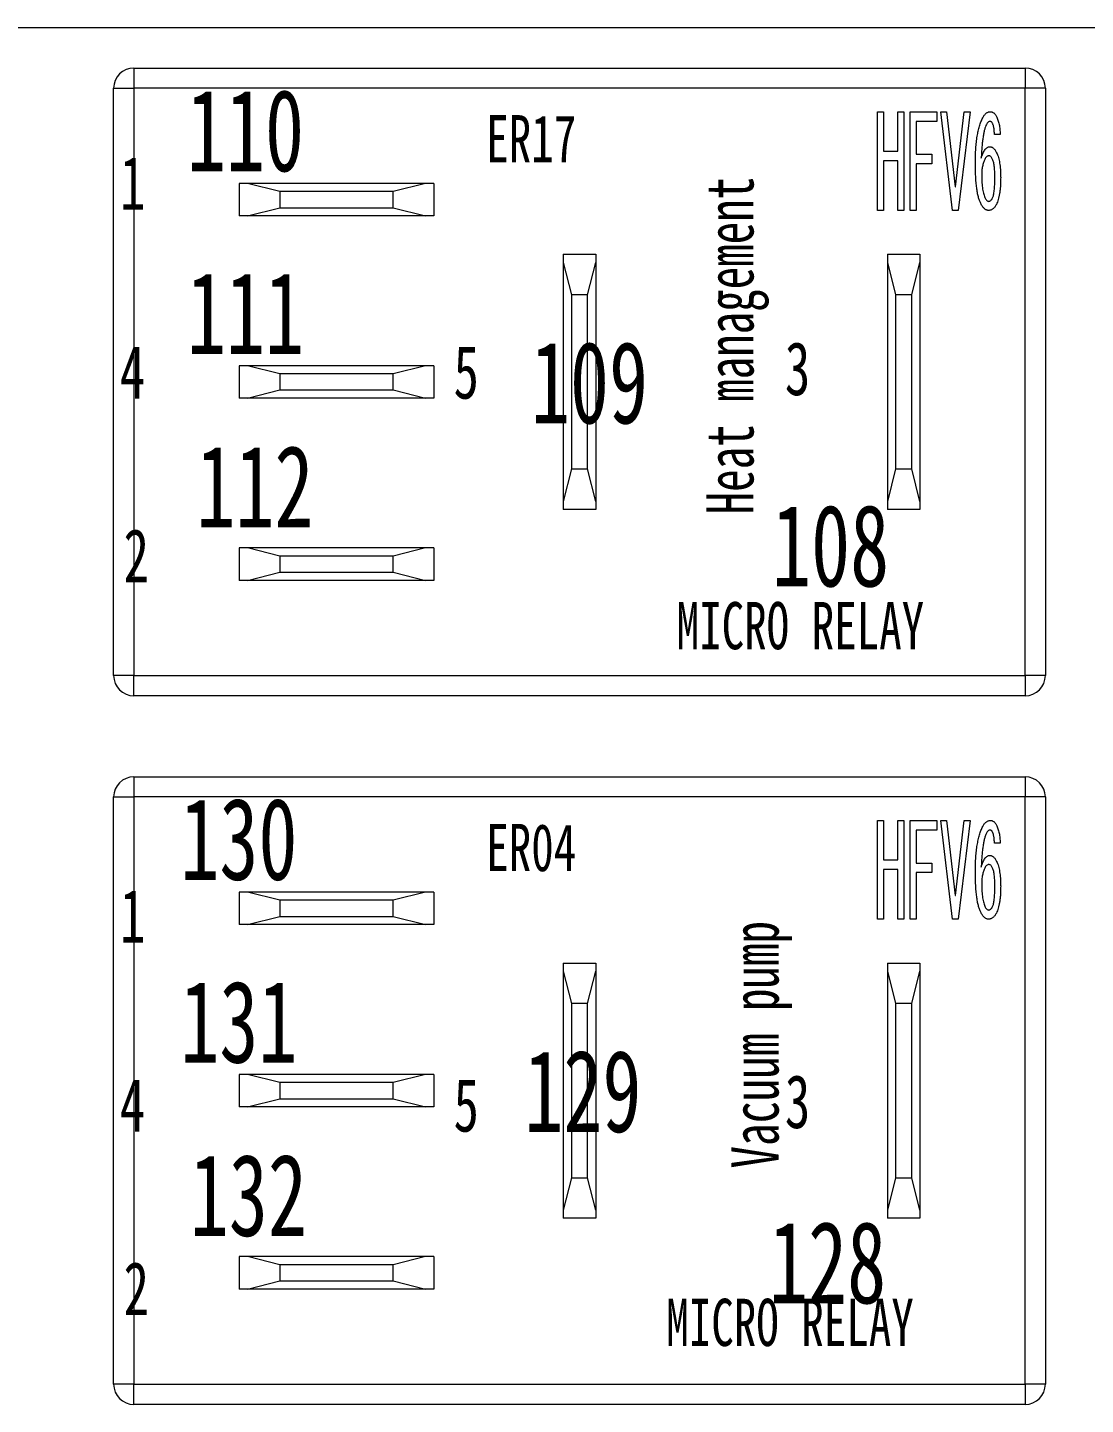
# Model space of a CAD drawing. Header units: inches. Extents: x 47316 to 59086, y 3141 to 11743.
# Drawn here: x 50622.9 to 50681.7, y 10129.1 to 10205.6 of the extents above; entities that cross this region are included whole.
import ezdxf
from ezdxf.enums import TextEntityAlignment as Align

# ---------------------------------------------------------------- set-up
doc = ezdxf.new("R2010")
doc.units = ezdxf.units.IN
doc.header["$MEASUREMENT"] = 0
doc.layers.add('1', color=1, linetype='Continuous')
doc.styles.add('MtX_STSong', font='')
doc.styles.add('仿宋', font='仿宋_GB2312.ttf', dxfattribs={"width": 0.7})
doc.styles.get('MtX_STSong').set_extended_font_data('STSong')

msp = doc.modelspace()

# ---------------------------------------------------------------- linework, layer by layer
at = {"color": 0, "linetype": 'Continuous', "lineweight": 15}
for p, q in [((50565.517, 10205.643), (50978.955, 10205.643)), ((50628.855, 10203.393), (50678.355, 10203.393)), ((50628.855, 10203.393), (50628.855, 10202.268)), ((50678.355, 10203.393), (50678.355, 10202.268)), ((50627.73, 10202.268), (50628.855, 10202.268)), ((50627.73, 10169.643), (50627.73, 10202.268)), ((50628.855, 10202.268), (50628.855, 10169.643)), ((50678.355, 10202.268), (50628.855, 10202.268)), ((50679.48, 10202.268), (50678.355, 10202.268)), ((50678.355, 10169.643), (50678.355, 10202.268)), ((50679.48, 10202.268), (50679.48, 10169.643)), ((50634.705, 10196.98), (50634.705, 10195.18)), ((50645.505, 10196.98), (50634.705, 10196.98)), ((50636.955, 10196.53), (50635.155, 10196.98)), ((50645.055, 10196.98), (50643.255, 10196.53)), ((50645.505, 10196.98), (50645.505, 10195.18)), ((50636.955, 10196.53), (50636.955, 10195.63)), ((50643.255, 10196.53), (50636.955, 10196.53)), ((50643.255, 10195.63), (50643.255, 10196.53)), ((50645.505, 10195.18), (50634.705, 10195.18)), ((50635.155, 10195.18), (50636.955, 10195.63)), ((50636.955, 10195.63), (50643.255, 10195.63)), ((50643.255, 10195.63), (50645.055, 10195.18)), ((50652.705, 10193.043), (50652.705, 10178.868)), ((50652.705, 10193.043), (50654.505, 10193.043)), ((50654.505, 10193.043), (50654.505, 10178.868)), ((50670.705, 10193.043), (50670.705, 10178.868)), ((50670.705, 10193.043), (50672.505, 10193.043)), ((50672.505, 10193.043), (50672.505, 10178.868)), ((50652.705, 10192.593), (50653.155, 10190.793)), ((50654.055, 10190.793), (50654.505, 10192.593)), ((50670.705, 10192.593), (50671.155, 10190.793)), ((50672.055, 10190.793), (50672.505, 10192.593)), ((50653.155, 10190.793), (50653.155, 10181.118)), ((50654.055, 10190.793), (50653.155, 10190.793)), ((50654.055, 10181.118), (50654.055, 10190.793)), ((50671.155, 10190.793), (50671.155, 10181.118)), ((50672.055, 10190.793), (50671.155, 10190.793)), ((50672.055, 10181.118), (50672.055, 10190.793)), ((50634.705, 10186.855), (50634.705, 10185.055)), ((50645.505, 10186.855), (50634.705, 10186.855)), ((50636.955, 10186.405), (50635.155, 10186.855)), ((50645.055, 10186.855), (50643.255, 10186.405)), ((50645.505, 10186.855), (50645.505, 10185.055)), ((50636.955, 10186.405), (50636.955, 10185.505)), ((50643.255, 10186.405), (50636.955, 10186.405)), ((50643.255, 10185.505), (50643.255, 10186.405)), ((50635.155, 10185.055), (50636.955, 10185.505)), ((50636.955, 10185.505), (50643.255, 10185.505)), ((50643.255, 10185.505), (50645.055, 10185.055)), ((50645.505, 10185.055), (50634.705, 10185.055)), ((50653.155, 10181.118), (50652.705, 10179.318)), ((50653.155, 10181.118), (50654.055, 10181.118)), ((50654.505, 10179.318), (50654.055, 10181.118)), ((50671.155, 10181.118), (50670.705, 10179.318)), ((50671.155, 10181.118), (50672.055, 10181.118)), ((50672.505, 10179.318), (50672.055, 10181.118)), ((50654.505, 10178.868), (50652.705, 10178.868)), ((50672.505, 10178.868), (50670.705, 10178.868)), ((50634.705, 10176.73), (50634.705, 10174.93)), ((50645.505, 10176.73), (50634.705, 10176.73)), ((50636.955, 10176.28), (50635.155, 10176.73)), ((50636.955, 10176.28), (50636.955, 10175.38)), ((50643.255, 10176.28), (50636.955, 10176.28)), ((50645.055, 10176.73), (50643.255, 10176.28)), ((50643.255, 10175.38), (50643.255, 10176.28)), ((50645.505, 10176.73), (50645.505, 10174.93)), ((50635.155, 10174.93), (50636.955, 10175.38)), ((50636.955, 10175.38), (50643.255, 10175.38)), ((50643.255, 10175.38), (50645.055, 10174.93)), ((50645.505, 10174.93), (50634.705, 10174.93)), ((50628.855, 10169.643), (50627.73, 10169.643)), ((50628.855, 10169.643), (50678.355, 10169.643)), ((50628.855, 10168.518), (50628.855, 10169.643)), ((50678.355, 10169.643), (50678.355, 10168.518)), ((50679.48, 10169.643), (50678.355, 10169.643)), ((50678.355, 10168.518), (50628.855, 10168.518)), ((50628.855, 10164.018), (50678.355, 10164.018)), ((50628.855, 10164.018), (50628.855, 10162.893)), ((50678.355, 10164.018), (50678.355, 10162.893)), ((50627.73, 10162.893), (50628.855, 10162.893)), ((50627.73, 10130.268), (50627.73, 10162.893)), ((50628.855, 10162.893), (50628.855, 10130.268)), ((50678.355, 10162.893), (50628.855, 10162.893)), ((50679.48, 10162.893), (50678.355, 10162.893)), ((50678.355, 10130.268), (50678.355, 10162.893)), ((50679.48, 10162.893), (50679.48, 10130.268)), ((50634.705, 10157.605), (50634.705, 10155.805)), ((50645.505, 10157.605), (50634.705, 10157.605)), ((50636.955, 10157.155), (50635.155, 10157.605)), ((50636.955, 10157.155), (50636.955, 10156.255)), ((50643.255, 10157.155), (50636.955, 10157.155)), ((50645.055, 10157.605), (50643.255, 10157.155)), ((50643.255, 10156.255), (50643.255, 10157.155)), ((50645.505, 10157.605), (50645.505, 10155.805)), ((50635.155, 10155.805), (50636.955, 10156.255)), ((50636.955, 10156.255), (50643.255, 10156.255)), ((50643.255, 10156.255), (50645.055, 10155.805)), ((50645.505, 10155.805), (50634.705, 10155.805)), ((50652.705, 10153.668), (50652.705, 10139.493)), ((50652.705, 10153.668), (50654.505, 10153.668)), ((50652.705, 10153.218), (50653.155, 10151.418)), ((50654.055, 10151.418), (50654.505, 10153.218)), ((50654.505, 10153.668), (50654.505, 10139.493)), ((50670.705, 10153.668), (50670.705, 10139.493)), ((50670.705, 10153.668), (50672.505, 10153.668)), ((50670.705, 10153.218), (50671.155, 10151.418)), ((50672.055, 10151.418), (50672.505, 10153.218)), ((50672.505, 10153.668), (50672.505, 10139.493)), ((50653.155, 10151.418), (50653.155, 10141.743)), ((50654.055, 10151.418), (50653.155, 10151.418)), ((50654.055, 10141.743), (50654.055, 10151.418)), ((50671.155, 10151.418), (50671.155, 10141.743)), ((50672.055, 10151.418), (50671.155, 10151.418)), ((50672.055, 10141.743), (50672.055, 10151.418)), ((50634.705, 10147.48), (50634.705, 10145.68)), ((50645.505, 10147.48), (50634.705, 10147.48)), ((50636.955, 10147.03), (50635.155, 10147.48)), ((50636.955, 10147.03), (50636.955, 10146.13)), ((50643.255, 10147.03), (50636.955, 10147.03)), ((50645.055, 10147.48), (50643.255, 10147.03)), ((50643.255, 10146.13), (50643.255, 10147.03)), ((50645.505, 10147.48), (50645.505, 10145.68)), ((50645.505, 10145.68), (50634.705, 10145.68)), ((50635.155, 10145.68), (50636.955, 10146.13)), ((50636.955, 10146.13), (50643.255, 10146.13)), ((50643.255, 10146.13), (50645.055, 10145.68)), ((50653.155, 10141.743), (50652.705, 10139.943)), ((50653.155, 10141.743), (50654.055, 10141.743)), ((50654.505, 10139.943), (50654.055, 10141.743)), ((50671.155, 10141.743), (50670.705, 10139.943)), ((50671.155, 10141.743), (50672.055, 10141.743)), ((50672.505, 10139.943), (50672.055, 10141.743)), ((50654.505, 10139.493), (50652.705, 10139.493)), ((50672.505, 10139.493), (50670.705, 10139.493)), ((50634.705, 10137.355), (50634.705, 10135.555)), ((50645.505, 10137.355), (50634.705, 10137.355)), ((50636.955, 10136.905), (50635.155, 10137.355)), ((50645.055, 10137.355), (50643.255, 10136.905)), ((50645.505, 10137.355), (50645.505, 10135.555)), ((50636.955, 10136.905), (50636.955, 10136.005)), ((50643.255, 10136.905), (50636.955, 10136.905)), ((50643.255, 10136.005), (50643.255, 10136.905)), ((50645.505, 10135.555), (50634.705, 10135.555)), ((50635.155, 10135.555), (50636.955, 10136.005)), ((50636.955, 10136.005), (50643.255, 10136.005)), ((50643.255, 10136.005), (50645.055, 10135.555)), ((50628.855, 10130.268), (50627.73, 10130.268)), ((50628.855, 10130.268), (50678.355, 10130.268)), ((50628.855, 10129.143), (50628.855, 10130.268)), ((50678.355, 10130.268), (50678.355, 10129.143)), ((50679.48, 10130.268), (50678.355, 10130.268)), ((50678.355, 10129.143), (50628.855, 10129.143))]:
    msp.add_line(p, q, dxfattribs=at)
for centre, start, end in [((50628.855, 10202.268), 90, 180), ((50678.355, 10202.268), 0, 90), ((50628.855, 10169.643), 180, 270), ((50678.355, 10169.643), 270, 0), ((50628.855, 10162.893), 90, 180), ((50678.355, 10162.893), 0, 90), ((50628.855, 10130.268), 180, 270), ((50678.355, 10130.268), 270, 0)]:
    msp.add_arc(centre, 1.125, start, end, dxfattribs=at)
at = {"layer": '1', "color": 255, "linetype": 'Continuous', "lineweight": 13}
for p, q in [((50670.157, 10195.482), (50670.157, 10200.962)), ((50670.157, 10200.962), (50670.49, 10200.962)), ((50670.49, 10200.962), (50670.49, 10198.769)), ((50671.282, 10200.962), (50671.615, 10200.962)), ((50671.282, 10198.769), (50671.282, 10200.962)), ((50671.615, 10200.962), (50671.615, 10195.482)), ((50671.97, 10195.482), (50671.97, 10200.962)), ((50671.97, 10200.962), (50673.456, 10200.962)), ((50673.456, 10200.962), (50673.456, 10200.429)), ((50674.327, 10195.482), (50673.667, 10200.962)), ((50673.667, 10200.962), (50673.99, 10200.962)), ((50673.99, 10200.962), (50674.468, 10196.801)), ((50674.496, 10196.801), (50674.974, 10200.962)), ((50675.297, 10200.962), (50674.636, 10195.482)), ((50674.974, 10200.962), (50675.297, 10200.962)), ((50673.456, 10200.429), (50672.303, 10200.429)), ((50672.303, 10200.429), (50672.303, 10198.6)), ((50676.969, 10199.697), (50676.647, 10199.697)), ((50670.49, 10198.769), (50671.282, 10198.769)), ((50671.282, 10198.236), (50670.49, 10198.236)), ((50670.49, 10198.236), (50670.49, 10195.482)), ((50671.282, 10195.482), (50671.282, 10198.236)), ((50672.303, 10198.6), (50673.174, 10198.6)), ((50673.174, 10198.6), (50673.174, 10198.067)), ((50672.303, 10198.067), (50672.303, 10195.482)), ((50673.174, 10198.067), (50672.303, 10198.067)), ((50674.468, 10196.801), (50674.496, 10196.801)), ((50670.49, 10195.482), (50670.157, 10195.482)), ((50671.615, 10195.482), (50671.282, 10195.482)), ((50672.303, 10195.482), (50671.97, 10195.482)), ((50674.636, 10195.482), (50674.327, 10195.482)), ((50670.157, 10156.107), (50670.157, 10161.587)), ((50670.157, 10161.587), (50670.49, 10161.587)), ((50670.49, 10161.587), (50670.49, 10159.394)), ((50671.282, 10161.587), (50671.615, 10161.587)), ((50671.282, 10159.394), (50671.282, 10161.587)), ((50671.615, 10161.587), (50671.615, 10156.107)), ((50671.97, 10156.107), (50671.97, 10161.587)), ((50671.97, 10161.587), (50673.456, 10161.587)), ((50673.456, 10161.587), (50673.456, 10161.054)), ((50674.327, 10156.107), (50673.667, 10161.587)), ((50673.667, 10161.587), (50673.99, 10161.587)), ((50673.99, 10161.587), (50674.468, 10157.426)), ((50674.496, 10157.426), (50674.974, 10161.587)), ((50675.297, 10161.587), (50674.636, 10156.107)), ((50674.974, 10161.587), (50675.297, 10161.587)), ((50673.456, 10161.054), (50672.303, 10161.054)), ((50672.303, 10161.054), (50672.303, 10159.225)), ((50676.969, 10160.322), (50676.647, 10160.322)), ((50670.49, 10159.394), (50671.282, 10159.394)), ((50672.303, 10159.225), (50673.174, 10159.225)), ((50673.174, 10159.225), (50673.174, 10158.692)), ((50671.282, 10158.861), (50670.49, 10158.861)), ((50670.49, 10158.861), (50670.49, 10156.107)), ((50671.282, 10156.107), (50671.282, 10158.861)), ((50672.303, 10158.692), (50672.303, 10156.107)), ((50673.174, 10158.692), (50672.303, 10158.692)), ((50674.468, 10157.426), (50674.496, 10157.426)), ((50670.49, 10156.107), (50670.157, 10156.107)), ((50671.615, 10156.107), (50671.282, 10156.107)), ((50672.303, 10156.107), (50671.97, 10156.107)), ((50674.636, 10156.107), (50674.327, 10156.107))]:
    msp.add_line(p, q, dxfattribs=at)
for points, knots in [([(50675.592, 10198.151), (50675.593, 10198.285), (50675.595, 10198.544), (50675.616, 10198.919), (50675.645, 10199.268), (50675.69, 10199.591), (50675.746, 10199.888), (50675.818, 10200.158), (50675.897, 10200.403), (50675.967, 10200.553), (50676, 10200.624)], [0, 0, 0, 0, 0.159042, 0.30756, 0.446124, 0.57506, 0.694235, 0.804553, 0.906301, 1, 1, 1, 1]), ([(50676, 10200.624), (50676.014, 10200.651), (50676.041, 10200.702), (50676.087, 10200.771), (50676.137, 10200.829), (50676.187, 10200.878), (50676.243, 10200.915), (50676.3, 10200.943), (50676.36, 10200.959), (50676.401, 10200.961), (50676.422, 10200.962)], [0, 0, 0, 0, 0.158634, 0.303547, 0.435715, 0.558497, 0.67301, 0.78415, 0.891827, 1, 1, 1, 1]), ([(50676.422, 10200.962), (50676.439, 10200.961), (50676.473, 10200.959), (50676.522, 10200.948), (50676.569, 10200.927), (50676.613, 10200.899), (50676.654, 10200.863), (50676.692, 10200.819), (50676.728, 10200.767), (50676.748, 10200.729), (50676.759, 10200.709)], [0, 0, 0, 0, 0.114864, 0.227641, 0.339617, 0.456273, 0.577157, 0.707931, 0.847275, 1, 1, 1, 1]), ([(50676.759, 10200.709), (50676.775, 10200.675), (50676.808, 10200.606), (50676.849, 10200.497), (50676.882, 10200.381), (50676.912, 10200.257), (50676.936, 10200.127), (50676.953, 10199.99), (50676.964, 10199.846), (50676.968, 10199.747), (50676.969, 10199.697)], [0, 0, 0, 0, 0.107762, 0.218756, 0.335435, 0.456626, 0.583635, 0.715641, 0.854978, 1, 1, 1, 1]), ([(50676.21, 10200.259), (50676.19, 10200.215), (50676.147, 10200.118), (50676.098, 10199.954), (50676.054, 10199.761), (50676.015, 10199.54), (50675.981, 10199.29), (50675.954, 10199.011), (50675.93, 10198.703), (50675.921, 10198.488), (50675.916, 10198.376)], [0, 0, 0, 0, 0.076178, 0.165002, 0.268176, 0.385173, 0.516771, 0.66309, 0.823784, 1, 1, 1, 1]), ([(50676.407, 10200.428), (50676.389, 10200.426), (50676.35, 10200.421), (50676.297, 10200.385), (50676.249, 10200.331), (50676.224, 10200.284), (50676.21, 10200.259)], [0, 0, 0, 0, 0.202434, 0.422078, 0.684638, 1, 1, 1, 1]), ([(50676.548, 10200.315), (50676.538, 10200.332), (50676.521, 10200.363), (50676.488, 10200.4), (50676.449, 10200.423), (50676.421, 10200.426), (50676.407, 10200.428)], [0, 0, 0, 0, 0.303691, 0.560441, 0.782113, 1, 1, 1, 1]), ([(50676.647, 10199.697), (50676.647, 10199.731), (50676.647, 10199.796), (50676.641, 10199.891), (50676.634, 10199.979), (50676.622, 10200.06), (50676.609, 10200.134), (50676.593, 10200.201), (50676.572, 10200.261), (50676.556, 10200.298), (50676.548, 10200.315)], [0, 0, 0, 0, 0.161643, 0.311959, 0.450983, 0.580904, 0.699954, 0.80876, 0.908391, 1, 1, 1, 1]), ([(50675.916, 10198.376), (50675.932, 10198.426), (50675.963, 10198.522), (50676.016, 10198.654), (50676.071, 10198.766), (50676.128, 10198.858), (50676.19, 10198.93), (50676.254, 10198.983), (50676.323, 10199.016), (50676.37, 10199.02), (50676.394, 10199.022)], [0, 0, 0, 0, 0.188402, 0.354694, 0.499677, 0.627283, 0.73742, 0.832378, 0.918336, 1, 1, 1, 1]), ([(50676.394, 10199.022), (50676.411, 10199.021), (50676.446, 10199.019), (50676.498, 10199.003), (50676.548, 10198.974), (50676.596, 10198.938), (50676.643, 10198.889), (50676.689, 10198.831), (50676.732, 10198.762), (50676.759, 10198.711), (50676.773, 10198.685)], [0, 0, 0, 0, 0.098071, 0.198084, 0.302914, 0.415724, 0.541317, 0.678783, 0.831464, 1, 1, 1, 1]), ([(50676.113, 10198.319), (50676.099, 10198.29), (50676.071, 10198.231), (50676.037, 10198.136), (50676.008, 10198.034), (50675.986, 10197.924), (50675.966, 10197.808), (50675.953, 10197.685), (50675.946, 10197.555), (50675.945, 10197.466), (50675.944, 10197.42)], [0, 0, 0, 0, 0.103989, 0.21317, 0.328129, 0.449132, 0.575966, 0.709866, 0.851076, 1, 1, 1, 1]), ([(50676.337, 10198.516), (50676.316, 10198.513), (50676.272, 10198.508), (50676.212, 10198.467), (50676.157, 10198.402), (50676.129, 10198.349), (50676.113, 10198.319)], [0, 0, 0, 0, 0.199844, 0.419038, 0.680078, 1, 1, 1, 1]), ([(50676.534, 10198.347), (50676.521, 10198.373), (50676.496, 10198.419), (50676.448, 10198.474), (50676.395, 10198.51), (50676.356, 10198.514), (50676.337, 10198.516)], [0, 0, 0, 0, 0.315362, 0.577922, 0.797566, 1, 1, 1, 1]), ([(50676.675, 10197.307), (50676.674, 10197.368), (50676.674, 10197.485), (50676.668, 10197.652), (50676.656, 10197.805), (50676.641, 10197.942), (50676.622, 10198.065), (50676.598, 10198.173), (50676.571, 10198.266), (50676.546, 10198.322), (50676.534, 10198.347)], [0, 0, 0, 0, 0.172427, 0.331159, 0.475411, 0.606298, 0.724053, 0.828031, 0.919663, 1, 1, 1, 1]), ([(50676.773, 10198.685), (50676.791, 10198.645), (50676.83, 10198.562), (50676.874, 10198.426), (50676.913, 10198.276), (50676.943, 10198.111), (50676.968, 10197.931), (50676.986, 10197.737), (50676.996, 10197.527), (50676.997, 10197.382), (50676.998, 10197.307)], [0, 0, 0, 0, 0.0931, 0.194668, 0.304697, 0.423715, 0.552237, 0.691198, 0.840133, 1, 1, 1, 1]), ([(50675.888, 10195.874), (50675.876, 10195.9), (50675.851, 10195.954), (50675.816, 10196.04), (50675.785, 10196.136), (50675.757, 10196.24), (50675.73, 10196.352), (50675.707, 10196.473), (50675.685, 10196.603), (50675.665, 10196.741), (50675.647, 10196.887), (50675.633, 10197.042), (50675.62, 10197.206), (50675.61, 10197.379), (50675.602, 10197.56), (50675.595, 10197.749), (50675.593, 10197.947), (50675.592, 10198.082), (50675.592, 10198.151)], [0, 0, 0, 0, 0.037089, 0.077318, 0.120903, 0.167121, 0.217154, 0.270417, 0.327506, 0.387571, 0.451538, 0.518943, 0.589862, 0.664764, 0.743216, 0.824783, 0.91082, 1, 1, 1, 1]), ([(50675.944, 10197.42), (50675.944, 10197.35), (50675.946, 10197.214), (50675.955, 10197.019), (50675.971, 10196.838), (50675.99, 10196.672), (50676.019, 10196.521), (50676.051, 10196.385), (50676.092, 10196.264), (50676.125, 10196.19), (50676.141, 10196.155)], [0, 0, 0, 0, 0.163056, 0.314967, 0.455122, 0.584465, 0.703508, 0.811566, 0.910341, 1, 1, 1, 1]), ([(50676.548, 10196.183), (50676.559, 10196.207), (50676.582, 10196.26), (50676.605, 10196.354), (50676.627, 10196.466), (50676.646, 10196.597), (50676.658, 10196.747), (50676.667, 10196.917), (50676.674, 10197.106), (50676.674, 10197.238), (50676.675, 10197.307)], [0, 0, 0, 0, 0.069309, 0.153628, 0.253372, 0.369799, 0.502057, 0.651386, 0.817044, 1, 1, 1, 1]), ([(50676.998, 10197.307), (50676.997, 10197.226), (50676.995, 10197.068), (50676.985, 10196.84), (50676.966, 10196.628), (50676.94, 10196.433), (50676.908, 10196.255), (50676.866, 10196.094), (50676.82, 10195.948), (50676.779, 10195.86), (50676.759, 10195.817)], [0, 0, 0, 0, 0.160922, 0.311022, 0.450557, 0.57973, 0.698842, 0.807781, 0.908026, 1, 1, 1, 1]), ([(50676.141, 10196.155), (50676.154, 10196.129), (50676.179, 10196.083), (50676.228, 10196.03), (50676.28, 10195.992), (50676.319, 10195.988), (50676.337, 10195.986)], [0, 0, 0, 0, 0.315617, 0.57556, 0.797402, 1, 1, 1, 1]), ([(50676.337, 10195.986), (50676.356, 10195.989), (50676.397, 10195.995), (50676.453, 10196.036), (50676.504, 10196.101), (50676.532, 10196.153), (50676.548, 10196.183)], [0, 0, 0, 0, 0.187645, 0.404089, 0.668919, 1, 1, 1, 1]), ([(50676.323, 10195.482), (50676.303, 10195.483), (50676.263, 10195.486), (50676.204, 10195.506), (50676.147, 10195.537), (50676.092, 10195.581), (50676.038, 10195.636), (50675.986, 10195.705), (50675.935, 10195.784), (50675.904, 10195.843), (50675.888, 10195.874)], [0, 0, 0, 0, 0.097077, 0.195094, 0.298911, 0.412404, 0.538164, 0.677061, 0.83022, 1, 1, 1, 1]), ([(50676.759, 10195.817), (50676.745, 10195.791), (50676.718, 10195.74), (50676.671, 10195.672), (50676.621, 10195.613), (50676.567, 10195.566), (50676.511, 10195.528), (50676.451, 10195.501), (50676.388, 10195.485), (50676.345, 10195.483), (50676.323, 10195.482)], [0, 0, 0, 0, 0.154014, 0.297138, 0.427932, 0.549795, 0.666076, 0.775956, 0.886767, 1, 1, 1, 1]), ([(50676, 10161.249), (50676.014, 10161.276), (50676.041, 10161.327), (50676.087, 10161.396), (50676.137, 10161.454), (50676.187, 10161.503), (50676.243, 10161.54), (50676.3, 10161.568), (50676.36, 10161.584), (50676.401, 10161.586), (50676.422, 10161.587)], [0, 0, 0, 0, 0.158634, 0.303547, 0.435715, 0.558497, 0.67301, 0.78415, 0.891827, 1, 1, 1, 1]), ([(50676.422, 10161.587), (50676.439, 10161.586), (50676.473, 10161.584), (50676.522, 10161.573), (50676.569, 10161.552), (50676.613, 10161.524), (50676.654, 10161.488), (50676.692, 10161.444), (50676.728, 10161.392), (50676.748, 10161.354), (50676.759, 10161.334)], [0, 0, 0, 0, 0.114864, 0.227641, 0.339617, 0.456273, 0.577157, 0.707931, 0.847275, 1, 1, 1, 1]), ([(50675.592, 10158.776), (50675.593, 10158.91), (50675.595, 10159.169), (50675.616, 10159.544), (50675.645, 10159.893), (50675.69, 10160.216), (50675.746, 10160.513), (50675.818, 10160.783), (50675.897, 10161.028), (50675.967, 10161.178), (50676, 10161.249)], [0, 0, 0, 0, 0.159042, 0.30756, 0.446124, 0.57506, 0.694235, 0.804553, 0.906301, 1, 1, 1, 1]), ([(50676.21, 10160.884), (50676.19, 10160.84), (50676.147, 10160.743), (50676.098, 10160.579), (50676.054, 10160.386), (50676.015, 10160.165), (50675.981, 10159.915), (50675.954, 10159.636), (50675.93, 10159.328), (50675.921, 10159.113), (50675.916, 10159.001)], [0, 0, 0, 0, 0.076178, 0.165002, 0.268176, 0.385173, 0.516771, 0.66309, 0.823784, 1, 1, 1, 1]), ([(50676.407, 10161.053), (50676.389, 10161.051), (50676.35, 10161.046), (50676.297, 10161.01), (50676.249, 10160.956), (50676.224, 10160.909), (50676.21, 10160.884)], [0, 0, 0, 0, 0.202434, 0.422078, 0.684638, 1, 1, 1, 1]), ([(50676.548, 10160.94), (50676.538, 10160.957), (50676.521, 10160.988), (50676.488, 10161.025), (50676.449, 10161.048), (50676.421, 10161.051), (50676.407, 10161.053)], [0, 0, 0, 0, 0.303691, 0.560441, 0.782113, 1, 1, 1, 1]), ([(50676.647, 10160.322), (50676.647, 10160.356), (50676.647, 10160.421), (50676.641, 10160.516), (50676.634, 10160.604), (50676.622, 10160.685), (50676.609, 10160.759), (50676.593, 10160.826), (50676.572, 10160.886), (50676.556, 10160.923), (50676.548, 10160.94)], [0, 0, 0, 0, 0.161643, 0.311959, 0.450983, 0.580904, 0.699954, 0.80876, 0.908391, 1, 1, 1, 1]), ([(50676.759, 10161.334), (50676.775, 10161.3), (50676.808, 10161.231), (50676.849, 10161.122), (50676.882, 10161.006), (50676.912, 10160.882), (50676.936, 10160.752), (50676.953, 10160.615), (50676.964, 10160.471), (50676.968, 10160.372), (50676.969, 10160.322)], [0, 0, 0, 0, 0.107762, 0.218756, 0.335435, 0.456626, 0.583635, 0.715641, 0.854978, 1, 1, 1, 1]), ([(50675.916, 10159.001), (50675.932, 10159.051), (50675.963, 10159.147), (50676.016, 10159.279), (50676.071, 10159.391), (50676.128, 10159.483), (50676.19, 10159.555), (50676.254, 10159.608), (50676.323, 10159.641), (50676.37, 10159.645), (50676.394, 10159.647)], [0, 0, 0, 0, 0.188402, 0.354694, 0.499677, 0.627283, 0.73742, 0.832378, 0.918336, 1, 1, 1, 1]), ([(50676.394, 10159.647), (50676.411, 10159.646), (50676.446, 10159.644), (50676.498, 10159.628), (50676.548, 10159.599), (50676.596, 10159.563), (50676.643, 10159.514), (50676.689, 10159.456), (50676.732, 10159.387), (50676.759, 10159.336), (50676.773, 10159.31)], [0, 0, 0, 0, 0.098071, 0.198084, 0.302914, 0.415724, 0.541317, 0.678783, 0.831464, 1, 1, 1, 1]), ([(50676.773, 10159.31), (50676.791, 10159.27), (50676.83, 10159.187), (50676.874, 10159.051), (50676.913, 10158.901), (50676.943, 10158.736), (50676.968, 10158.556), (50676.986, 10158.362), (50676.996, 10158.152), (50676.997, 10158.007), (50676.998, 10157.932)], [0, 0, 0, 0, 0.0931, 0.194668, 0.304697, 0.423715, 0.552237, 0.691198, 0.840133, 1, 1, 1, 1]), ([(50675.888, 10156.499), (50675.876, 10156.525), (50675.851, 10156.579), (50675.816, 10156.665), (50675.785, 10156.761), (50675.757, 10156.865), (50675.73, 10156.977), (50675.707, 10157.098), (50675.685, 10157.228), (50675.665, 10157.366), (50675.647, 10157.512), (50675.633, 10157.667), (50675.62, 10157.831), (50675.61, 10158.004), (50675.602, 10158.185), (50675.595, 10158.374), (50675.593, 10158.572), (50675.592, 10158.707), (50675.592, 10158.776)], [0, 0, 0, 0, 0.037089, 0.077318, 0.120903, 0.167121, 0.217154, 0.270417, 0.327506, 0.387571, 0.451538, 0.518943, 0.589862, 0.664764, 0.743216, 0.824783, 0.91082, 1, 1, 1, 1]), ([(50676.113, 10158.944), (50676.099, 10158.915), (50676.071, 10158.856), (50676.037, 10158.761), (50676.008, 10158.659), (50675.986, 10158.549), (50675.966, 10158.433), (50675.953, 10158.31), (50675.946, 10158.18), (50675.945, 10158.091), (50675.944, 10158.045)], [0, 0, 0, 0, 0.103989, 0.21317, 0.328129, 0.449132, 0.575966, 0.709866, 0.851076, 1, 1, 1, 1]), ([(50676.337, 10159.141), (50676.316, 10159.138), (50676.272, 10159.133), (50676.212, 10159.092), (50676.157, 10159.027), (50676.129, 10158.974), (50676.113, 10158.944)], [0, 0, 0, 0, 0.199844, 0.419038, 0.680078, 1, 1, 1, 1]), ([(50676.534, 10158.972), (50676.521, 10158.998), (50676.496, 10159.044), (50676.448, 10159.099), (50676.395, 10159.135), (50676.356, 10159.139), (50676.337, 10159.141)], [0, 0, 0, 0, 0.315362, 0.577922, 0.797566, 1, 1, 1, 1]), ([(50676.675, 10157.932), (50676.674, 10157.993), (50676.674, 10158.11), (50676.668, 10158.277), (50676.656, 10158.43), (50676.641, 10158.567), (50676.622, 10158.69), (50676.598, 10158.798), (50676.571, 10158.891), (50676.546, 10158.947), (50676.534, 10158.972)], [0, 0, 0, 0, 0.172427, 0.331159, 0.475411, 0.606298, 0.724053, 0.828031, 0.919663, 1, 1, 1, 1]), ([(50675.944, 10158.045), (50675.944, 10157.975), (50675.946, 10157.839), (50675.955, 10157.644), (50675.971, 10157.463), (50675.99, 10157.297), (50676.019, 10157.146), (50676.051, 10157.01), (50676.092, 10156.889), (50676.125, 10156.815), (50676.141, 10156.78)], [0, 0, 0, 0, 0.163056, 0.314967, 0.455122, 0.584465, 0.703508, 0.811566, 0.910341, 1, 1, 1, 1]), ([(50676.548, 10156.808), (50676.559, 10156.832), (50676.582, 10156.885), (50676.605, 10156.979), (50676.627, 10157.091), (50676.646, 10157.222), (50676.658, 10157.372), (50676.667, 10157.542), (50676.674, 10157.731), (50676.674, 10157.863), (50676.675, 10157.932)], [0, 0, 0, 0, 0.069309, 0.153628, 0.253372, 0.369799, 0.502057, 0.651386, 0.817044, 1, 1, 1, 1]), ([(50676.998, 10157.932), (50676.997, 10157.851), (50676.995, 10157.693), (50676.985, 10157.465), (50676.966, 10157.253), (50676.94, 10157.058), (50676.908, 10156.88), (50676.866, 10156.719), (50676.82, 10156.573), (50676.779, 10156.485), (50676.759, 10156.442)], [0, 0, 0, 0, 0.160922, 0.311022, 0.450557, 0.57973, 0.698842, 0.807781, 0.908026, 1, 1, 1, 1]), ([(50676.323, 10156.107), (50676.303, 10156.108), (50676.263, 10156.111), (50676.204, 10156.131), (50676.147, 10156.162), (50676.092, 10156.206), (50676.038, 10156.261), (50675.986, 10156.33), (50675.935, 10156.409), (50675.904, 10156.468), (50675.888, 10156.499)], [0, 0, 0, 0, 0.097077, 0.195094, 0.298911, 0.412404, 0.538164, 0.677061, 0.83022, 1, 1, 1, 1]), ([(50676.141, 10156.78), (50676.154, 10156.754), (50676.179, 10156.708), (50676.228, 10156.655), (50676.28, 10156.617), (50676.319, 10156.613), (50676.337, 10156.611)], [0, 0, 0, 0, 0.315617, 0.57556, 0.797402, 1, 1, 1, 1]), ([(50676.759, 10156.442), (50676.745, 10156.416), (50676.718, 10156.365), (50676.671, 10156.297), (50676.621, 10156.238), (50676.567, 10156.191), (50676.511, 10156.153), (50676.451, 10156.126), (50676.388, 10156.11), (50676.345, 10156.108), (50676.323, 10156.107)], [0, 0, 0, 0, 0.154014, 0.297138, 0.427932, 0.549795, 0.666076, 0.775956, 0.886767, 1, 1, 1, 1]), ([(50676.337, 10156.611), (50676.356, 10156.614), (50676.397, 10156.62), (50676.453, 10156.661), (50676.504, 10156.726), (50676.532, 10156.778), (50676.548, 10156.808)], [0, 0, 0, 0, 0.187645, 0.404089, 0.668919, 1, 1, 1, 1])]:
    msp.add_open_spline(points, degree=3, knots=knots, dxfattribs=at)

# ---------------------------------------------------------------- texts
at = {"color": 0, "lineweight": 15, "style": 'MtX_STSong', "width": 0.7}
for s, p in [('110', (50631.799, 10197.659)), ('111', (50631.799, 10187.503)), ('109', (50650.906, 10183.651)), ('112', (50632.325, 10177.872)), ('108', (50664.299, 10174.589)), ('130', (50631.433, 10158.289)), ('131', (50631.433, 10148.133)), ('129', (50650.539, 10144.281)), ('132', (50631.959, 10138.503)), ('128', (50664.132, 10134.763))]:
    msp.add_text(s, height=4.5538, dxfattribs=at).set_placement(p)
at = {"color": 0, "lineweight": 15, "style": '仿宋', "width": 0.7}
for s, p in [('ER17', (50650.923, 10199.464)), ('MICRO RELAY', (50665.875, 10172.414)), ('ER04', (50650.923, 10160.089)), ('MICRO RELAY', (50665.299, 10133.703))]:
    msp.add_text(s, height=2.625, dxfattribs=at).set_placement(p, align=Align.MIDDLE_CENTER)
at = {"color": 2, "lineweight": 15, "style": 'MtX_STSong', "width": 0.7}
for s, p in [('1', (50628.083, 10195.521)), ('4', (50628.067, 10185.024)), ('5', (50646.61, 10185.024)), ('3', (50665.012, 10185.22)), ('2', (50628.282, 10174.827)), ('1', (50628.082, 10154.799)), ('4', (50628.067, 10144.302)), ('5', (50646.609, 10144.302)), ('3', (50665.012, 10144.498)), ('2', (50628.282, 10134.104))]:
    msp.add_text(s, height=2.96, dxfattribs=at).set_placement(p)
at = {"color": 0, "linetype": 'Continuous', "lineweight": 15, "style": '仿宋', "width": 0.7}
for s, p in [('Heat management ', (50662.387, 10188.594)), ('Vacuum pump', (50663.724, 10149.13))]:
    msp.add_text(s, height=2.625, rotation=90, dxfattribs=at).set_placement(p, align=Align.MIDDLE)

doc.saveas('drawing.dxf')
